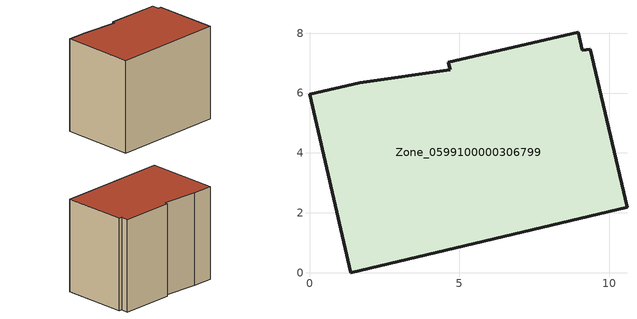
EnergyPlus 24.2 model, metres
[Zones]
Zone_0599100000306799
 floor ground (C_G): 4.7,6.78 4.64,7.03 8.97,8.03 9.11,7.43 9.37,7.47 10.6,2.19 1.38,0 0,5.95 1.68,6.34 z0
 wall outside (C_F): 4.7,6.78 1.68,6.34 0,5.95 1.38,0 10.6,2.19 9.37,7.47 9.11,7.43 8.97,8.03 4.64,7.03 4.7,6.78 z0:7.87
 roof outside (C_R): 4.64,7.03 4.7,6.78 1.68,6.34 0,5.95 1.38,0 10.6,2.19 9.37,7.47 9.11,7.43 8.97,8.03 z7.87
[BUILDING]
Pand.0599100000306799: North Axis=0; Terrain=City; Loads Convergence Tolerance Value=0.04; Temperature Convergence Tolerance Value=0.4; Solar Distribution=FullExterior; Maximum Number of Warmup Days=25; Minimum Number of Warmup Days=1
[Site:Location]
Rotterdam.The.Hague.AP_ZH_NLD Design_Conditions: Latitude=51.96; Longitude=4.45; Time Zone=1; Elevation=-4.5
[SITE:GROUNDTEMPERATURE:BUILDINGSURFACE]
18, 18, 18, 18, 18, 18, 18, 18, 18, 18, 18, 18
[MATERIAL] Thermal Absorptance=0.9; Solar Absorptance=0.7; Visible Absorptance=0.7
Name | Roughness | Thickness | Conductivity | Density | Specific Heat
G.TC.1975-1991 | MediumSmooth | 0.15 | 0.288461 | 540 | 1210
F.TC.1975-1991 | Rough | 0.3 | 0.230769 | 1920 | 840
R.TC.1975-1991 | MediumRough | 0.2 | 0.153846 | 1500 | 1000
[CONSTRUCTION]
C_G: G.TC.1975-1991
C_F: F.TC.1975-1991
C_R: R.TC.1975-1991
[ZONE]
Zone_0599100000306799: Type=1; Multiplier=1; Ceiling Height=Autocalculate; Volume=Autocalculate; Floor Area=autocalculate; Part of Total Floor Area=Yes
[ZONEINFILTRATION:DESIGNFLOWRATE]
Infil_Zone_0599100000306799: Zone or ZoneList or Space or SpaceList=Zone_0599100000306799; Schedule=AlwaysOn; Design Flow Rate Calculation Method=Flow/Area; Flow Rate per Floor Area=0.003; Constant Term Coefficient=1; Temperature Term Coefficient=0; Velocity Term Coefficient=0; Velocity Squared Term Coefficient=0
[HVACTEMPLATE:ZONE:IDEALLOADSAIRSYSTEM]
Zone_0599100000306799: Maximum Heating Supply Air Temperature=50; Minimum Cooling Supply Air Temperature=13; Maximum Heating Supply Air Humidity Ratio=0.0156; Minimum Cooling Supply Air Humidity Ratio=0.0077; Heating Limit=NoLimit; Cooling Limit=NoLimit; Dehumidification Control Type=ConstantSensibleHeatRatio; Cooling Sensible Heat Ratio=0.7; Dehumidification Setpoint=60; Humidification Control Type=None; Humidification Setpoint=30; Outdoor Air Method=None; Outdoor Air Flow Rate per Person=0.00944; Outdoor Air Flow Rate per Zone Floor Area=0; Outdoor Air Flow Rate per Zone=0; Demand Controlled Ventilation Type=None; Outdoor Air Economizer Type=NoEconomizer; Heat Recovery Type=None; Sensible Heat Recovery Effectiveness=0.7; Latent Heat Recovery Effectiveness=0.65
[ZONECONTROL:THERMOSTAT]
ThermostatControl_Zone_0599100000306799: Zone or ZoneList=Zone_0599100000306799; Control Type Schedule=DualSetpointControlType; Control 1=Thermostat_Zone_0599100000306799; Temperature Difference Between Cutout And Setpoint=0
[THERMOSTATSETPOINT:DUALSETPOINT]
Thermostat_Zone_0599100000306799: Heating Setpoint Temperature Schedule=HeatingSetpoint_Zone_0599100000306799; Cooling Setpoint Temperature Schedule=CoolingSetpoint_Zone_0599100000306799
[SCHEDULE:COMPACT]
HeatingSetpoint_Zone_0599100000306799: Through: 12/31, For: AllDays, Until: 24:00, 21
CoolingSetpoint_Zone_0599100000306799: Through: 12/31, For: AllDays, Until: 24:00, 24
DualSetpointControlType: Through: 12/31, For: AllDays, Until: 24:00, 4
AlwaysOn: Through: 12/31, For: AllDays, Until: 24:00, 1
